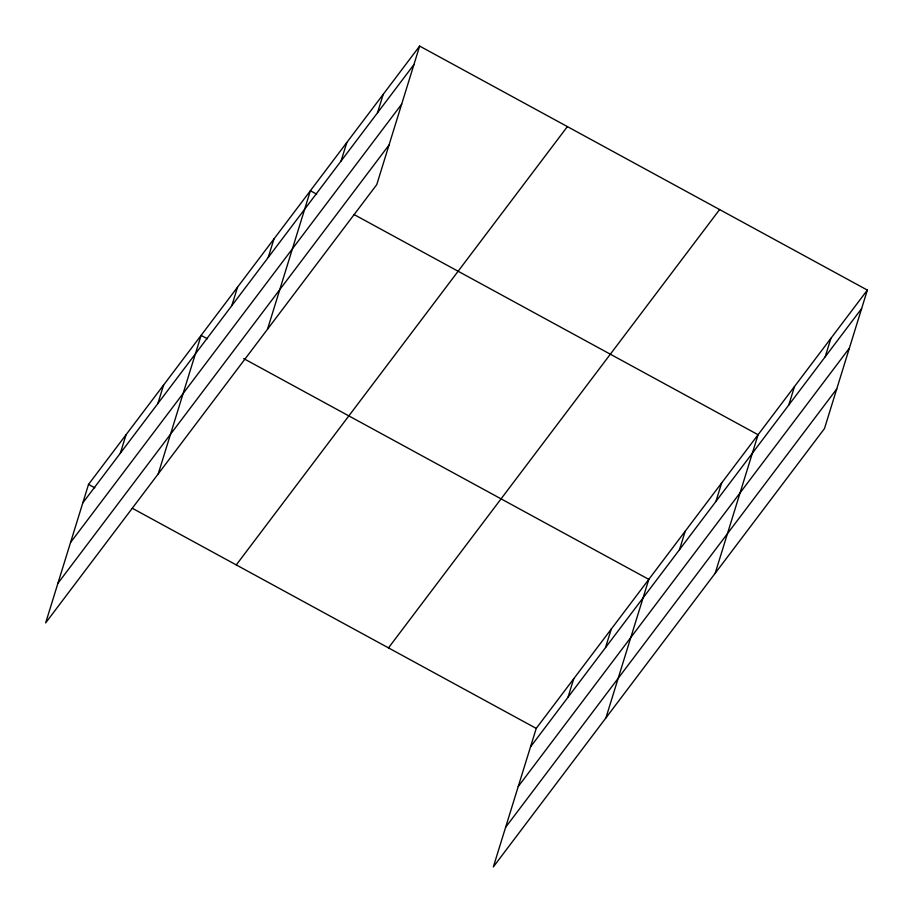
<?xml version="1.0" encoding="UTF-8"?>
<svg xmlns="http://www.w3.org/2000/svg" width="913" height="913" viewBox="0 0 913 913"><rect width="100%" height="100%" fill="white"/><g stroke="black" fill="none" stroke-linecap="round" stroke-linejoin="round"><path stroke-width="1.37" d="M419.649 46.084L88.527 484.404L45.65 622.917L376.772 184.597L419.649 46.084L867.35 290.083L824.473 428.596L493.351 866.916L536.228 728.403L867.35 290.083M120.333 453.236L126.051 434.736M157.858 403.557L163.587 385.058M158.234 473.893L201.111 335.379L207.365 338.791M231.811 305.661L237.54 287.161M268.228 257.443L273.957 238.944M267.509 329.251L310.386 190.737L316.64 194.149M341.085 161.019L346.803 142.519M377.503 112.801L383.232 94.301M568.023 697.224L573.752 678.724M605.547 647.545L611.276 629.046M605.924 717.88L648.801 579.367L243.68 358.581M679.5 549.66L685.229 531.161M715.929 501.442L721.658 482.943M715.199 573.238L758.075 434.725L354.198 214.612M788.775 405.007L794.504 386.507M825.204 356.789L830.921 338.289M82.798 502.903L413.931 64.583M70.541 542.516L401.663 104.185M57.907 583.316L389.041 144.996M236.262 564.93L567.395 126.599M388.481 647.888L719.615 209.556M530.499 746.902L861.621 308.583M518.242 786.504L849.364 348.184M505.608 827.315L836.73 388.984M88.527 484.404L94.792 487.816M132.351 508.29L536.228 728.403"/></g></svg>
